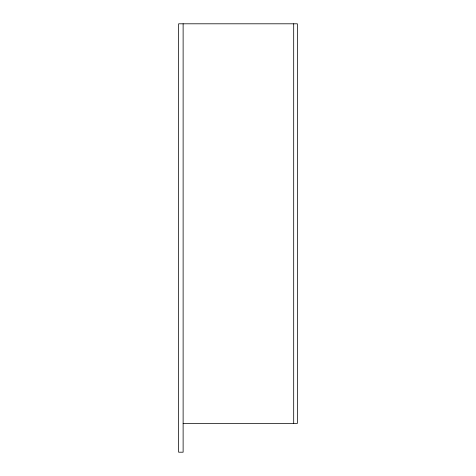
<?xml version="1.0" encoding="UTF-8"?>
<svg xmlns="http://www.w3.org/2000/svg" width="476" height="476" viewBox="0 0 476 476"><rect width="100%" height="100%" fill="white"/><g stroke="black" fill="none" stroke-linecap="round" stroke-linejoin="round"><path stroke-width="0.71" d="M183.123 423.438L297.363 423.438L297.363 23.8L178.637 23.8L178.637 452.2L183.123 452.2L183.123 23.8M293.692 23.8L293.692 423.438"/></g></svg>
